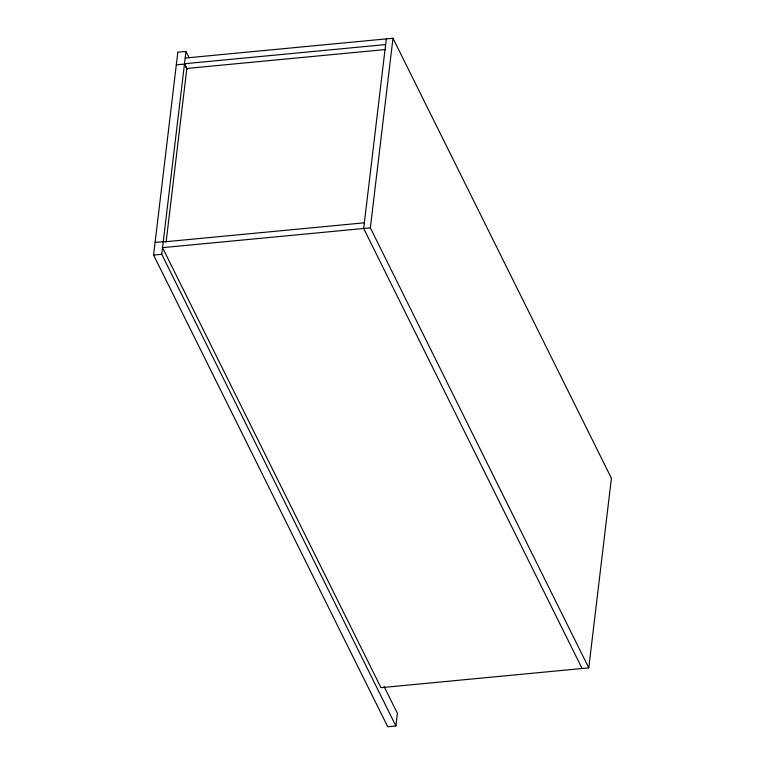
<?xml version="1.0" encoding="UTF-8"?>
<svg xmlns="http://www.w3.org/2000/svg" width="765" height="765" viewBox="0 0 765 765"><rect width="100%" height="100%" fill="white"/><g stroke="black" fill="none" stroke-linecap="round" stroke-linejoin="round"><path stroke-width="1.15" d="M384.126 686.597L397.398 713.334L395.888 725.975L387.731 726.75L153.583 255.061L177.815 52.183L185.981 51.408L189.165 57.824M395.888 725.975L161.74 254.286L185.981 51.408M166.12 241.96L186.842 68.448L385.608 49.515M386.315 38.891L363.671 228.496L582.089 668.505M370.346 227.855L162.534 247.65L380.96 687.668L588.773 667.874L370.346 227.855L392.99 38.25L185.187 58.044M588.773 667.874L611.417 478.268L392.99 38.25M385.637 44.571L184.508 63.734L187.157 69.089M176.304 64.824L184.47 64.05L187.119 69.395M155.094 242.419L163.251 241.644M163.213 241.96L364.35 222.806M153.583 255.061L161.74 254.286"/></g></svg>
